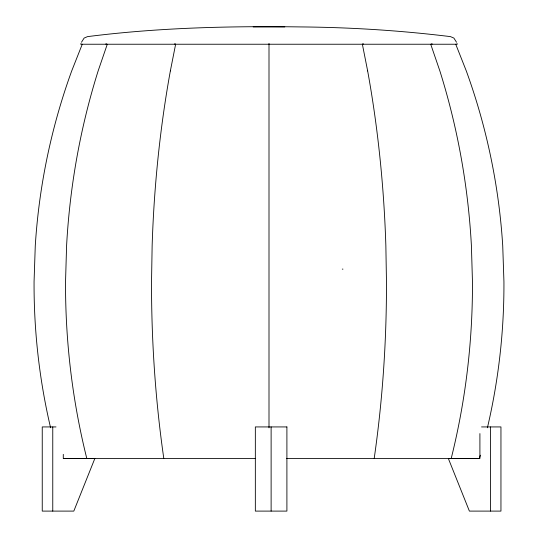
<?xml version="1.0" encoding="UTF-8"?>
<svg xmlns="http://www.w3.org/2000/svg" width="538" height="538" viewBox="0 0 538 538"><rect width="100%" height="100%" fill="white"/><g stroke="black" fill="none" stroke-linecap="round" stroke-linejoin="round"><path stroke-width="0.81" d="M174.857 44.237L174.998 43.437M170.351 70.942L175.63 44.237M105.939 44.237L106.181 43.437M80.989 43.437L80.72 44.237L457.28 44.237L457.011 43.437M107.284 44.237L98.131 70.942A627.2 543.172 90 0 0 66.591 245.772L65.542 281.569A626.73 542.768 90 0 0 86.779 458.416M82.26 44.237L71.702 70.942A627.2 627.2 0 0 0 35.273 245.772L34.069 281.569A626.73 626.73 0 0 0 50.585 427.771M81.473 42.26L84.11 38.084L87.539 36.618C158.179 27.66 229.504 25.938 300.634 26.927C350.709 27.344 400.763 30.525 450.461 36.618L453.89 38.084L456.527 42.26M284.817 26.9L253.183 26.9M342.303 269.121L342.962 269.121M55.999 426.93L42.246 426.93L42.246 511.1L73.807 511.1L94.849 458.497L63.282 458.497L63.282 454.341M481.53 426.93L500.952 426.93L500.952 511.1L469.392 511.1L448.349 458.497L479.909 458.497L479.909 433.581M63.558 458.416L255.637 458.416M286.532 458.416L479.419 458.416A626.73 626.73 0 0 0 480.326 455.215M455.74 44.237L466.298 70.942A627.2 627.2 0 0 1 502.727 245.772L503.931 281.569A626.73 626.73 0 0 1 487.415 427.771M430.716 44.237L439.869 70.942A627.2 543.172 -90 0 1 471.409 245.772L472.458 281.569A626.73 542.768 90 0 1 451.221 458.416M431.819 43.437L432.061 44.237M362.37 44.237L367.649 70.942M363.002 43.437L363.143 44.237M490.434 426.93L490.434 511.1M271.118 426.93L271.118 511.1M269 43.437L269 427.845M52.764 426.93L52.764 511.1M374.206 458.416A626.73 313.365 90 0 0 386.466 281.569L385.86 245.772A627.2 313.6 90 0 0 367.649 70.942M163.794 458.416A626.73 313.365 90 0 1 151.534 281.569L152.14 245.772A627.2 313.6 90 0 1 170.351 70.942M286.902 426.93L255.342 426.93L255.342 511.1L286.902 511.1L286.902 426.93"/></g></svg>
